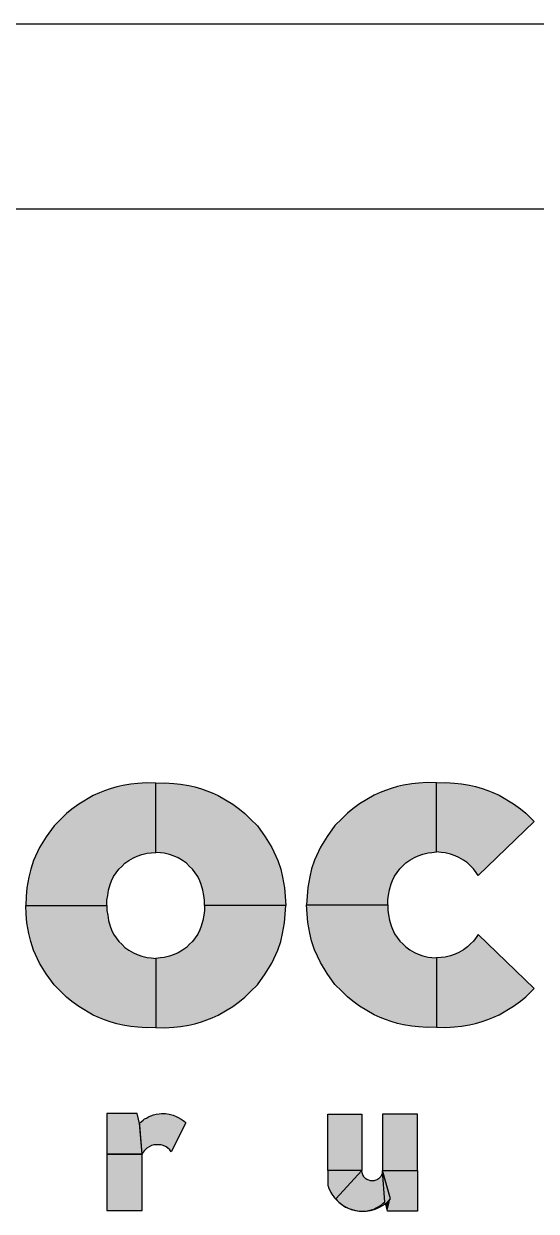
# Model space of a CAD drawing. Extents: x -1789 to 4156, y -3064 to 1391.
# Drawn here: x 3959.3 to 4010.1, y -2676.3 to -2558.9 of the extents above; entities that cross this region are included whole.
import ezdxf

# ---------------------------------------------------------------- set-up
doc = ezdxf.new("R2010")
doc.units = 0
for name, color, linetype in [('1', 1, 'CONTINUOUS'), ('15', 8, 'CONTINUOUS'), ('16', 10, 'CONTINUOUS')]:
    doc.layers.add(name, color=color, linetype=linetype)

msp = doc.modelspace()

# ---------------------------------------------------------------- linework, layer by layer
at = {"layer": '1', "linetype": 'Continuous'}
for p, q in [((3239.921, -2558.8518), (4106.3209, -2558.8518)), ((4106.3209, -2577.1829), (3239.921, -2577.1829))]:
    msp.add_line(p, q, dxfattribs=at)
at = {"layer": '15', "linetype": 'Continuous'}
for points in [[(3970.81915, -2667.77465), (3970.56325, -2666.64345), (3967.5688, -2666.64345), (3967.5688, -2670.66345), (3971.04325, -2670.66345), (3970.81795, -2667.77605)], [(3971.0488, -2670.66345), (3970.7977, -2667.58775), (3970.9658, -2667.44945), (3971.15615, -2667.2924), (3971.3037, -2667.1782), (3971.475, -2667.083), (3971.6749, -2666.9783), (3971.90335, -2666.8641), (3972.16985, -2666.7832), (3972.4411, -2666.7118), (3972.7362, -2666.65945), (3972.98115, -2666.6462), (3973.10695, -2666.64315), (3973.3626, -2666.64655), (3973.72865, -2666.70375), (3974.14205, -2666.80745), (3974.4336, -2666.93455), (3974.6927, -2667.0506), (3974.91175, -2667.1861), (3975.11925, -2667.339), (3975.2408, -2667.43925), (3975.3695, -2667.5524), (3973.9288, -2670.42345), (3973.8012, -2670.24455), (3973.55875, -2670.04445), (3973.4258, -2669.94065), (3973.3042, -2669.8834), (3973.05035, -2669.7833), (3972.90015, -2669.75075), (3972.64985, -2669.7225), (3972.4103, -2669.7225), (3972.2065, -2669.7511), (3971.9884, -2669.8155), (3971.74585, -2669.92375), (3971.53415, -2670.0618), (3971.419, -2670.1598), (3971.27325, -2670.3232), (3971.17315, -2670.4555), (3971.0488, -2670.66345)], [(3992.81845, -2672.2852), (3989.45845, -2672.2852), (3989.45845, -2666.7052), (3992.81845, -2666.7052), (3992.81845, -2672.2852)], [(3994.86405, -2672.2852), (3998.33845, -2672.2852), (3998.33845, -2666.7052), (3994.85845, -2666.7052), (3994.86405, -2672.2852)], [(3971.0488, -2670.66345), (3967.5688, -2670.66345), (3967.5688, -2676.24345), (3971.0488, -2676.24345), (3971.0488, -2670.66345)], [(3994.86405, -2672.28545), (3994.8637, -2672.3016), (3994.8635, -2672.3143), (3994.86255, -2672.33665), (3994.8616, -2672.3536), (3994.85935, -2672.3801), (3994.8564, -2672.40785), (3994.85105, -2672.447), (3994.8421, -2672.49375), (3994.8314, -2672.5412), (3994.819, -2672.5834), (3994.802, -2672.6336), (3994.78735, -2672.6712), (3994.77075, -2672.70915), (3994.7582, -2672.73575), (3994.73445, -2672.78085), (3994.714, -2672.81575), (3994.69, -2672.8531), (3994.6669, -2672.8862), (3994.6345, -2672.9288), (3994.6024, -2672.96575), (3994.5632, -2673.00695), (3994.53135, -2673.0388), (3994.4614, -2673.0962), (3994.3744, -2673.1571), (3994.2896, -2673.2022), (3994.1883, -2673.2451), (3994.0903, -2673.27445), (3994.0223, -2673.28995), (3993.92, -2673.3022), (3993.88225, -2673.30445), (3993.84725, -2673.3053), (3993.80025, -2673.30425), (3993.76255, -2673.30195), (3993.66025, -2673.28975), (3993.59225, -2673.27425), (3993.49425, -2673.24485), (3993.3929, -2673.20195), (3993.30815, -2673.15685), (3993.22115, -2673.096), (3993.15115, -2673.03855), (3993.1193, -2673.0067), (3993.08015, -2672.96555), (3993.04805, -2672.92855), (3993.01565, -2672.88595), (3992.99255, -2672.8529), (3992.96855, -2672.81555), (3992.9481, -2672.7806), (3992.9243, -2672.7355), (3992.9118, -2672.7089), (3992.8952, -2672.671), (3992.88055, -2672.6334), (3992.8635, -2672.5832), (3992.8511, -2672.54095), (3992.84045, -2672.49355), (3992.83145, -2672.44675), (3992.82615, -2672.4076), (3992.82405, -2672.3878), (3992.82405, -2672.3437), (3992.82405, -2672.3276), (3992.82405, -2672.3139), (3992.82405, -2672.302), (3992.82405, -2672.2852), (3989.45845, -2672.2852), (3989.45845, -2673.51825), (3989.45845, -2673.76955), (3989.4703, -2673.80955), (3989.5451, -2674.04355), (3989.66535, -2674.2711), (3989.7535, -2674.4541), (3989.8529, -2674.6207), (3989.9362, -2674.74155), (3990.03825, -2674.88665), (3990.1081, -2674.9726), (3990.18815, -2675.0708), (3990.39795, -2675.2791), (3990.56225, -2675.43615), (3990.7194, -2675.56565), (3990.8851, -2675.68325), (3991.06615, -2675.79515), (3991.31985, -2675.9371), (3991.5304, -2676.0291), (3991.841, -2676.1426), (3992.24925, -2676.23855), (3992.61535, -2676.29575), (3992.9254, -2676.3056), (3993.2337, -2676.293), (3993.6747, -2676.22425), (3994.0278, -2676.1212), (3994.28915, -2676.0333), (3994.63105, -2675.8672), (3994.86225, -2675.7364), (3995.0609, -2675.60295), (3995.16715, -2675.5194), (3995.1876, -2675.61035), (3995.47265, -2675.2706), (3995.64015, -2675.07095), (3994.86405, -2672.2852)], [(3994.86405, -2672.28545), (3994.8637, -2672.3016), (3994.8635, -2672.3143), (3994.86255, -2672.33665), (3994.8616, -2672.3536), (3994.85935, -2672.3801), (3994.8564, -2672.40785), (3994.85105, -2672.447), (3994.8421, -2672.49375), (3994.8314, -2672.5412), (3994.819, -2672.5834), (3994.802, -2672.6336), (3994.78735, -2672.6712), (3994.77075, -2672.70915), (3994.7582, -2672.73575), (3994.73445, -2672.78085), (3994.714, -2672.81575), (3994.69, -2672.8531), (3994.6669, -2672.8862), (3994.6345, -2672.9288), (3994.6024, -2672.96575), (3994.5632, -2673.00695), (3994.53135, -2673.0388), (3994.4614, -2673.0962), (3994.3744, -2673.1571), (3994.2896, -2673.2022), (3994.1883, -2673.2451), (3994.0903, -2673.27445), (3994.0223, -2673.28995), (3993.92, -2673.3022), (3993.88225, -2673.30445), (3993.84725, -2673.3053), (3993.80025, -2673.30425), (3993.76255, -2673.30195), (3993.66025, -2673.28975), (3993.59225, -2673.27425), (3993.49425, -2673.24485), (3993.3929, -2673.20195), (3993.30815, -2673.15685), (3993.22115, -2673.096), (3993.15115, -2673.03855), (3993.1193, -2673.0067), (3993.08015, -2672.96555), (3993.04805, -2672.92855), (3993.01565, -2672.88595), (3992.99255, -2672.8529), (3992.96855, -2672.81555), (3992.9481, -2672.7806), (3992.9243, -2672.7355), (3992.9118, -2672.7089), (3992.8952, -2672.671), (3992.88055, -2672.6334), (3992.8635, -2672.5832), (3992.8511, -2672.54095), (3992.84045, -2672.49355), (3992.83145, -2672.44675), (3992.82615, -2672.4076), (3992.8232, -2672.37985), (3992.82095, -2672.3534), (3992.82, -2672.33645), (3992.81905, -2672.3141), (3992.8188, -2672.30135), (3992.81845, -2672.2852), (3990.23455, -2675.07095), (3990.3753, -2675.23195), (3990.53225, -2675.3963), (3990.6609, -2675.5094), (3990.7825, -2675.60965), (3990.98995, -2675.76255), (3991.209, -2675.89805), (3991.4681, -2676.01415), (3991.75965, -2676.1412), (3992.17305, -2676.2449), (3992.53915, -2676.3021), (3992.7948, -2676.30555), (3992.9206, -2676.3025), (3993.16555, -2676.28925), (3993.4606, -2676.2369), (3993.73185, -2676.1655), (3993.9984, -2676.0846), (3994.2268, -2675.97035), (3994.4267, -2675.86565), (3994.59805, -2675.7705), (3994.74555, -2675.65625), (3994.93595, -2675.4992), (3995.10405, -2675.3609), (3994.86205, -2672.34515)], [(3995.64015, -2675.07095), (3994.8637, -2672.3016), (3998.33845, -2672.2852), (3998.33845, -2676.3052), (3995.34405, -2676.3052), (3995.1876, -2675.61035), (3995.64015, -2675.07095)]]:
    msp.add_lwpolyline(points, dxfattribs=at)
for points in [[(3970.81915, -2667.77465), (3970.56325, -2666.64345), (3967.5688, -2666.64345)], [(3970.81915, -2667.77465), (3967.5688, -2666.64345), (3967.5688, -2670.66345)], [(3970.9658, -2667.44945), (3971.15615, -2667.2924), (3971.0488, -2670.66345)], [(3971.0488, -2670.66345), (3971.15615, -2667.2924), (3971.17315, -2670.4555)], [(3971.15615, -2667.2924), (3971.3037, -2667.1782), (3971.17315, -2670.4555)], [(3971.17315, -2670.4555), (3971.3037, -2667.1782), (3971.27325, -2670.3232)], [(3971.3037, -2667.1782), (3971.419, -2670.1598), (3971.27325, -2670.3232)], [(3971.475, -2667.083), (3971.419, -2670.1598), (3971.3037, -2667.1782)], [(3971.475, -2667.083), (3971.53415, -2670.0618), (3971.419, -2670.1598)], [(3971.6749, -2666.9783), (3971.53415, -2670.0618), (3971.475, -2667.083)], [(3971.6749, -2666.9783), (3971.74585, -2669.92375), (3971.53415, -2670.0618)], [(3971.90335, -2666.8641), (3971.74585, -2669.92375), (3971.6749, -2666.9783)], [(3971.90335, -2666.8641), (3971.9884, -2669.8155), (3971.74585, -2669.92375)], [(3972.16985, -2666.7832), (3971.9884, -2669.8155), (3971.90335, -2666.8641)], [(3972.16985, -2666.7832), (3972.2065, -2669.7511), (3971.9884, -2669.8155)], [(3972.4411, -2666.7118), (3972.2065, -2669.7511), (3972.16985, -2666.7832)], [(3972.4411, -2666.7118), (3972.4103, -2669.7225), (3972.2065, -2669.7511)], [(3972.4103, -2669.7225), (3972.4411, -2666.7118), (3972.64985, -2669.7225)], [(3972.4411, -2666.7118), (3972.7362, -2666.65945), (3972.64985, -2669.7225)], [(3972.64985, -2669.7225), (3972.7362, -2666.65945), (3972.90015, -2669.75075)], [(3972.7362, -2666.65945), (3972.98115, -2666.6462), (3972.90015, -2669.75075)], [(3972.90015, -2669.75075), (3972.98115, -2666.6462), (3973.05035, -2669.7833)], [(3972.98115, -2666.6462), (3973.10695, -2666.64315), (3973.05035, -2669.7833)], [(3973.05035, -2669.7833), (3973.10695, -2666.64315), (3973.3042, -2669.8834)], [(3973.10695, -2666.64315), (3973.3626, -2666.64655), (3973.3042, -2669.8834)], [(3973.3042, -2669.8834), (3973.3626, -2666.64655), (3973.4258, -2669.94065)], [(3973.3626, -2666.64655), (3973.72865, -2666.70375), (3973.4258, -2669.94065)], [(3973.4258, -2669.94065), (3973.72865, -2666.70375), (3973.55875, -2670.04445)], [(3973.8012, -2670.24455), (3973.55875, -2670.04445), (3973.72865, -2666.70375)], [(3973.8012, -2670.24455), (3973.72865, -2666.70375), (3974.14205, -2666.80745)], [(3973.8012, -2670.24455), (3974.14205, -2666.80745), (3973.9288, -2670.42345)], [(3975.3695, -2667.5524), (3973.9288, -2670.42345), (3974.14205, -2666.80745)], [(3975.3695, -2667.5524), (3974.14205, -2666.80745), (3974.4336, -2666.93455)], [(3975.3695, -2667.5524), (3974.4336, -2666.93455), (3974.6927, -2667.0506)], [(3975.3695, -2667.5524), (3974.6927, -2667.0506), (3974.91175, -2667.1861)], [(3975.3695, -2667.5524), (3974.91175, -2667.1861), (3975.11925, -2667.339)], [(3975.3695, -2667.5524), (3975.11925, -2667.339), (3975.2408, -2667.43925)], [(3992.81845, -2672.2852), (3989.45845, -2672.2852), (3989.45845, -2666.7052)], [(3992.81845, -2672.2852), (3989.45845, -2666.7052), (3992.81845, -2666.7052)], [(3992.81845, -2672.2852), (3992.81845, -2666.7052), (3992.81845, -2672.2852)], [(3994.86405, -2672.2852), (3998.33845, -2666.7052), (3994.85845, -2666.7052)], [(3994.86405, -2672.2852), (3994.85845, -2666.7052), (3994.86405, -2672.2852)], [(3994.86405, -2672.2852), (3998.33845, -2672.2852), (3998.33845, -2666.7052)], [(3970.81915, -2667.77465), (3967.5688, -2670.66345), (3971.04325, -2670.66345)], [(3970.7977, -2667.58775), (3970.9658, -2667.44945), (3971.0488, -2670.66345)], [(3970.81915, -2667.77465), (3971.04325, -2670.66345), (3970.81915, -2667.77465)], [(3971.0488, -2670.66345), (3967.5688, -2670.66345), (3967.5688, -2676.24345)], [(3971.0488, -2670.66345), (3967.5688, -2676.24345), (3971.0488, -2676.24345)], [(3971.0488, -2670.66345), (3971.0488, -2676.24345), (3971.0488, -2670.66345)], [(3992.82405, -2672.3276), (3989.45845, -2672.2852), (3989.45845, -2673.76955)], [(3989.45845, -2672.2852), (3989.45845, -2673.51825), (3989.45845, -2673.76955)], [(3989.45845, -2672.2852), (3989.45845, -2673.76955), (3989.45845, -2673.76955)], [(3992.82405, -2672.3276), (3989.45845, -2673.76955), (3989.5451, -2674.04355)], [(3992.82405, -2672.3276), (3989.5451, -2674.04355), (3989.66535, -2674.2711)], [(3992.82405, -2672.3276), (3989.66535, -2674.2711), (3989.7535, -2674.4541)], [(3992.82405, -2672.3276), (3989.7535, -2674.4541), (3989.8529, -2674.6207)], [(3992.82405, -2672.3276), (3989.8529, -2674.6207), (3989.9362, -2674.74155)], [(3992.82405, -2672.3276), (3989.9362, -2674.74155), (3990.03825, -2674.88665)], [(3992.82405, -2672.3276), (3990.03825, -2674.88665), (3990.1081, -2674.9726)], [(3992.82405, -2672.3276), (3990.1081, -2674.9726), (3990.18815, -2675.0708)], [(3992.82405, -2672.3276), (3990.18815, -2675.0708), (3990.39795, -2675.2791)], [(3990.23455, -2675.07095), (3990.3753, -2675.23195), (3992.81905, -2672.3141)], [(3990.3753, -2675.23195), (3990.53225, -2675.3963), (3992.81905, -2672.3141)], [(3992.82405, -2672.3276), (3990.39795, -2675.2791), (3990.56225, -2675.43615)], [(3990.53225, -2675.3963), (3990.6609, -2675.5094), (3992.81905, -2672.3141)], [(3992.82405, -2672.3276), (3990.56225, -2675.43615), (3990.7194, -2675.56565)], [(3990.6609, -2675.5094), (3990.7825, -2675.60965), (3992.81905, -2672.3141)], [(3992.82405, -2672.3276), (3990.7194, -2675.56565), (3990.8851, -2675.68325)], [(3990.7825, -2675.60965), (3990.98995, -2675.76255), (3992.81905, -2672.3141)], [(3992.82405, -2672.3276), (3990.8851, -2675.68325), (3991.06615, -2675.79515)], [(3990.98995, -2675.76255), (3991.209, -2675.89805), (3992.81905, -2672.3141)], [(3992.82405, -2672.3276), (3991.06615, -2675.79515), (3991.31985, -2675.9371)], [(3991.209, -2675.89805), (3991.4681, -2676.01415), (3992.81905, -2672.3141)], [(3992.82405, -2672.3276), (3991.31985, -2675.9371), (3991.5304, -2676.0291)], [(3991.4681, -2676.01415), (3991.75965, -2676.1412), (3992.81905, -2672.3141)], [(3992.82405, -2672.3276), (3991.5304, -2676.0291), (3991.841, -2676.1426)], [(3991.75965, -2676.1412), (3992.17305, -2676.2449), (3992.81905, -2672.3141)], [(3992.82405, -2672.3276), (3991.841, -2676.1426), (3992.24925, -2676.23855)], [(3992.17305, -2676.2449), (3992.53915, -2676.3021), (3992.81905, -2672.3141)], [(3992.82405, -2672.3276), (3992.24925, -2676.23855), (3992.61535, -2676.29575)], [(3992.53915, -2676.3021), (3992.7948, -2676.30555), (3992.81905, -2672.3141)], [(3992.82405, -2672.3276), (3992.61535, -2676.29575), (3992.82405, -2672.3437)], [(3992.82615, -2672.4076), (3992.82405, -2672.3437), (3992.61535, -2676.29575)], [(3992.61535, -2676.29575), (3992.82405, -2672.3437), (3992.82405, -2672.3437)], [(3992.9254, -2676.3056), (3992.82615, -2672.4076), (3992.61535, -2676.29575)], [(3992.7948, -2676.30555), (3992.82095, -2672.3534), (3992.81905, -2672.3141)], [(3992.82095, -2672.3534), (3992.7948, -2676.30555), (3992.9206, -2676.3025)], [(3992.81905, -2672.3141), (3992.82, -2672.33645), (3992.82095, -2672.3534)], [(3992.8232, -2672.37985), (3992.82095, -2672.3534), (3992.9206, -2676.3025)], [(3992.82615, -2672.4076), (3992.8232, -2672.37985), (3992.9206, -2676.3025)], [(3992.9206, -2676.3025), (3992.8232, -2672.37985), (3992.8232, -2672.37985)], [(3992.82405, -2672.3437), (3992.82405, -2672.3437), (3992.82405, -2672.3437)], [(3992.82405, -2672.3437), (3992.82405, -2672.3878), (3992.82615, -2672.4076)], [(3992.83145, -2672.44675), (3992.82615, -2672.4076), (3992.9206, -2676.3025)], [(3992.83145, -2672.44675), (3992.82615, -2672.4076), (3992.9254, -2676.3056)], [(3992.84045, -2672.49355), (3992.83145, -2672.44675), (3992.9206, -2676.3025)], [(3992.84045, -2672.49355), (3992.83145, -2672.44675), (3992.9254, -2676.3056)], [(3992.8511, -2672.54095), (3992.84045, -2672.49355), (3992.9206, -2676.3025)], [(3992.8511, -2672.54095), (3992.84045, -2672.49355), (3992.9254, -2676.3056)], [(3992.8635, -2672.5832), (3992.8511, -2672.54095), (3992.9206, -2676.3025)], [(3992.8635, -2672.5832), (3992.8511, -2672.54095), (3992.9254, -2676.3056)], [(3992.8952, -2672.671), (3992.8635, -2672.5832), (3992.9206, -2676.3025)], [(3992.9206, -2676.3025), (3992.8635, -2672.5832), (3992.8635, -2672.5832)], [(3992.8952, -2672.671), (3992.8635, -2672.5832), (3992.9254, -2676.3056)], [(3992.9254, -2676.3056), (3992.8635, -2672.5832), (3992.8635, -2672.5832)], [(3992.9118, -2672.7089), (3992.8952, -2672.671), (3992.9206, -2676.3025)], [(3992.9118, -2672.7089), (3992.8952, -2672.671), (3992.9254, -2676.3056)], [(3992.9243, -2672.7355), (3992.9118, -2672.7089), (3992.9206, -2676.3025)], [(3992.9243, -2672.7355), (3992.9118, -2672.7089), (3992.9254, -2676.3056)], [(3992.9481, -2672.7806), (3992.9243, -2672.7355), (3992.9206, -2676.3025)], [(3992.9481, -2672.7806), (3992.9206, -2676.3025), (3993.16555, -2676.28925)], [(3992.9481, -2672.7806), (3992.9243, -2672.7355), (3992.9254, -2676.3056)], [(3992.96855, -2672.81555), (3992.9481, -2672.7806), (3992.9254, -2676.3056)], [(3992.96855, -2672.81555), (3992.9254, -2676.3056), (3993.2337, -2676.293)], [(3992.96855, -2672.81555), (3992.9481, -2672.7806), (3993.16555, -2676.28925)], [(3992.99255, -2672.8529), (3992.96855, -2672.81555), (3993.16555, -2676.28925)], [(3992.99255, -2672.8529), (3992.96855, -2672.81555), (3993.2337, -2676.293)], [(3993.01565, -2672.88595), (3992.99255, -2672.8529), (3993.16555, -2676.28925)], [(3993.01565, -2672.88595), (3992.99255, -2672.8529), (3993.2337, -2676.293)], [(3993.04805, -2672.92855), (3993.01565, -2672.88595), (3993.16555, -2676.28925)], [(3993.04805, -2672.92855), (3993.01565, -2672.88595), (3993.2337, -2676.293)], [(3993.08015, -2672.96555), (3993.04805, -2672.92855), (3993.16555, -2676.28925)], [(3993.08015, -2672.96555), (3993.04805, -2672.92855), (3993.2337, -2676.293)], [(3993.1193, -2673.0067), (3993.08015, -2672.96555), (3993.16555, -2676.28925)], [(3993.1193, -2673.0067), (3993.08015, -2672.96555), (3993.2337, -2676.293)], [(3993.15115, -2673.03855), (3993.1193, -2673.0067), (3993.16555, -2676.28925)], [(3993.15115, -2673.03855), (3993.1193, -2673.0067), (3993.2337, -2676.293)], [(3993.22115, -2673.096), (3993.15115, -2673.03855), (3993.16555, -2676.28925)], [(3993.16555, -2676.28925), (3993.15115, -2673.03855), (3993.15115, -2673.03855)], [(3993.22115, -2673.096), (3993.15115, -2673.03855), (3993.2337, -2676.293)], [(3993.2337, -2676.293), (3993.15115, -2673.03855), (3993.15115, -2673.03855)], [(3993.22115, -2673.096), (3993.16555, -2676.28925), (3993.4606, -2676.2369)], [(3993.30815, -2673.15685), (3993.22115, -2673.096), (3993.4606, -2676.2369)], [(3993.30815, -2673.15685), (3993.22115, -2673.096), (3993.2337, -2676.293)], [(3993.30815, -2673.15685), (3993.2337, -2676.293), (3993.6747, -2676.22425)], [(3993.3929, -2673.20195), (3993.30815, -2673.15685), (3993.4606, -2676.2369)], [(3993.3929, -2673.20195), (3993.30815, -2673.15685), (3993.6747, -2676.22425)], [(3993.49425, -2673.24485), (3993.3929, -2673.20195), (3993.4606, -2676.2369)], [(3993.49425, -2673.24485), (3993.3929, -2673.20195), (3993.6747, -2676.22425)], [(3993.49425, -2673.24485), (3993.4606, -2676.2369), (3993.73185, -2676.1655)], [(3993.59225, -2673.27425), (3993.49425, -2673.24485), (3993.73185, -2676.1655)], [(3993.59225, -2673.27425), (3993.49425, -2673.24485), (3993.6747, -2676.22425)], [(3994.2268, -2675.97035), (3994.1883, -2673.2451), (3994.0903, -2673.27445)], [(3994.1883, -2673.2451), (3994.0903, -2673.27445), (3994.28915, -2676.0333)], [(3994.2896, -2673.2022), (3994.1883, -2673.2451), (3994.2268, -2675.97035)], [(3994.2896, -2673.2022), (3994.1883, -2673.2451), (3994.28915, -2676.0333)], [(3994.4267, -2675.86565), (3994.2896, -2673.2022), (3994.2268, -2675.97035)], [(3994.63105, -2675.8672), (3994.2896, -2673.2022), (3994.28915, -2676.0333)], [(3994.3744, -2673.1571), (3994.2896, -2673.2022), (3994.4267, -2675.86565)], [(3994.63105, -2675.8672), (3994.3744, -2673.1571), (3994.2896, -2673.2022)], [(3994.4614, -2673.0962), (3994.3744, -2673.1571), (3994.4267, -2675.86565)], [(3994.63105, -2675.8672), (3994.4614, -2673.0962), (3994.3744, -2673.1571)], [(3994.59805, -2675.7705), (3994.4614, -2673.0962), (3994.4267, -2675.86565)], [(3994.59805, -2675.7705), (3994.5632, -2673.00695), (3994.4614, -2673.0962)], [(3994.63105, -2675.8672), (3994.5632, -2673.00695), (3994.4614, -2673.0962)], [(3994.59805, -2675.7705), (3994.6024, -2672.96575), (3994.5632, -2673.00695)], [(3994.63105, -2675.8672), (3994.6024, -2672.96575), (3994.5632, -2673.00695)], [(3994.74555, -2675.65625), (3994.6345, -2672.9288), (3994.59805, -2675.7705)], [(3994.59805, -2675.7705), (3994.6345, -2672.9288), (3994.6024, -2672.96575)], [(3994.63105, -2675.8672), (3994.6345, -2672.9288), (3994.6024, -2672.96575)], [(3994.86225, -2675.7364), (3994.6669, -2672.8862), (3994.63105, -2675.8672)], [(3994.63105, -2675.8672), (3994.6669, -2672.8862), (3994.6345, -2672.9288)], [(3994.74555, -2675.65625), (3994.6669, -2672.8862), (3994.6345, -2672.9288)], [(3994.74555, -2675.65625), (3994.69, -2672.8531), (3994.6669, -2672.8862)], [(3994.86225, -2675.7364), (3994.69, -2672.8531), (3994.6669, -2672.8862)], [(3994.74555, -2675.65625), (3994.714, -2672.81575), (3994.69, -2672.8531)], [(3994.86225, -2675.7364), (3994.714, -2672.81575), (3994.69, -2672.8531)], [(3994.74555, -2675.65625), (3994.73445, -2672.78085), (3994.714, -2672.81575)], [(3994.86225, -2675.7364), (3994.73445, -2672.78085), (3994.714, -2672.81575)], [(3994.74555, -2675.65625), (3994.7582, -2672.73575), (3994.73445, -2672.78085)], [(3994.86225, -2675.7364), (3994.7582, -2672.73575), (3994.73445, -2672.78085)], [(3994.93595, -2675.4992), (3994.77075, -2672.70915), (3994.74555, -2675.65625)], [(3994.74555, -2675.65625), (3994.77075, -2672.70915), (3994.7582, -2672.73575)], [(3994.86225, -2675.7364), (3994.77075, -2672.70915), (3994.7582, -2672.73575)], [(3994.93595, -2675.4992), (3994.78735, -2672.6712), (3994.77075, -2672.70915)], [(3994.86225, -2675.7364), (3994.78735, -2672.6712), (3994.77075, -2672.70915)], [(3994.93595, -2675.4992), (3994.802, -2672.6336), (3994.78735, -2672.6712)], [(3994.86225, -2675.7364), (3994.802, -2672.6336), (3994.78735, -2672.6712)], [(3994.93595, -2675.4992), (3994.8314, -2672.5412), (3994.802, -2672.6336)], [(3994.86225, -2675.7364), (3994.8314, -2672.5412), (3994.802, -2672.6336)], [(3994.93595, -2675.4992), (3994.802, -2672.6336), (3994.802, -2672.6336)], [(3994.86225, -2675.7364), (3994.802, -2672.6336), (3994.802, -2672.6336)], [(3994.93595, -2675.4992), (3994.8421, -2672.49375), (3994.8314, -2672.5412)], [(3994.86225, -2675.7364), (3994.8421, -2672.49375), (3994.8314, -2672.5412)], [(3994.93595, -2675.4992), (3994.85105, -2672.447), (3994.8421, -2672.49375)], [(3994.86225, -2675.7364), (3994.85105, -2672.447), (3994.8421, -2672.49375)], [(3994.93595, -2675.4992), (3994.8564, -2672.40785), (3994.85105, -2672.447)], [(3994.86225, -2675.7364), (3994.8564, -2672.40785), (3994.85105, -2672.447)], [(3994.93595, -2675.4992), (3994.85935, -2672.3801), (3994.8564, -2672.40785)], [(3994.86225, -2675.7364), (3994.85935, -2672.3801), (3994.8564, -2672.40785)], [(3994.93595, -2675.4992), (3994.86255, -2672.33665), (3994.85935, -2672.3801)], [(3994.86225, -2675.7364), (3994.86255, -2672.33665), (3994.85935, -2672.3801)], [(3994.8637, -2672.3016), (3994.86225, -2675.7364), (3995.0609, -2675.60295)], [(3994.8635, -2672.3143), (3994.86225, -2675.7364), (3994.8637, -2672.3016)], [(3994.8635, -2672.3143), (3994.86255, -2672.33665), (3994.86225, -2675.7364)], [(3994.93595, -2675.4992), (3994.8635, -2672.3143), (3994.86255, -2672.33665)], [(3994.93595, -2675.4992), (3994.8637, -2672.3016), (3994.8635, -2672.3143)], [(3995.64015, -2675.07095), (3994.8637, -2672.3016), (3998.33845, -2672.2852)], [(3994.93595, -2675.4992), (3994.86405, -2672.28545), (3994.8637, -2672.3016)], [(3994.8637, -2672.3016), (3995.0609, -2675.60295), (3994.86405, -2672.28545)], [(3994.93595, -2675.4992), (3995.10405, -2675.3609), (3994.86405, -2672.28545)], [(3994.93595, -2675.4992), (3994.86405, -2672.28545), (3994.86405, -2672.28545)], [(3994.93595, -2675.4992), (3994.86405, -2672.28545), (3994.86405, -2672.28545)], [(3995.64015, -2675.07095), (3994.86405, -2672.28545), (3995.0609, -2675.60295)], [(3995.0609, -2675.60295), (3994.86405, -2672.28545), (3994.86405, -2672.28545)], [(3994.86405, -2672.28545), (3995.0609, -2675.60295), (3994.86405, -2672.28545)], [(3995.64015, -2675.07095), (3998.33845, -2672.2852), (3998.33845, -2676.3052)], [(3993.66025, -2673.28975), (3993.59225, -2673.27425), (3993.73185, -2676.1655)], [(3993.66025, -2673.28975), (3993.59225, -2673.27425), (3993.6747, -2676.22425)], [(3993.80025, -2673.30425), (3993.66025, -2673.28975), (3993.73185, -2676.1655)], [(3993.80025, -2673.30425), (3993.66025, -2673.28975), (3993.6747, -2676.22425)], [(3993.80025, -2673.30425), (3993.6747, -2676.22425), (3994.0278, -2676.1212)], [(3993.80025, -2673.30425), (3993.73185, -2676.1655), (3993.9984, -2676.0846)], [(3993.84725, -2673.3053), (3993.80025, -2673.30425), (3993.9984, -2676.0846)], [(3993.84725, -2673.3053), (3993.80025, -2673.30425), (3994.0278, -2676.1212)], [(3993.88225, -2673.30445), (3993.84725, -2673.3053), (3993.9984, -2676.0846)], [(3993.88225, -2673.30445), (3993.84725, -2673.3053), (3994.0278, -2676.1212)], [(3993.92, -2673.3022), (3993.88225, -2673.30445), (3993.9984, -2676.0846)], [(3993.92, -2673.3022), (3993.88225, -2673.30445), (3994.0278, -2676.1212)], [(3993.92, -2673.3022), (3993.9984, -2676.0846), (3994.0223, -2673.28995)], [(3994.0278, -2676.1212), (3994.0223, -2673.28995), (3993.92, -2673.3022)], [(3993.9984, -2676.0846), (3993.92, -2673.3022), (3993.92, -2673.3022)], [(3994.0278, -2676.1212), (3993.92, -2673.3022), (3993.92, -2673.3022)], [(3993.9984, -2676.0846), (3994.2268, -2675.97035), (3994.0223, -2673.28995)], [(3994.2268, -2675.97035), (3994.0903, -2673.27445), (3994.0223, -2673.28995)], [(3994.0903, -2673.27445), (3994.0223, -2673.28995), (3994.0278, -2676.1212)], [(3994.28915, -2676.0333), (3994.0903, -2673.27445), (3994.0278, -2676.1212)], [(3995.16715, -2675.5194), (3995.64015, -2675.07095), (3995.0609, -2675.60295)], [(3995.47265, -2675.2706), (3995.64015, -2675.07095), (3995.16715, -2675.5194)], [(3995.1876, -2675.61035), (3995.47265, -2675.2706), (3995.16715, -2675.5194)], [(3995.64015, -2675.07095), (3995.34405, -2676.3052), (3995.1876, -2675.61035)], [(3995.64015, -2675.07095), (3995.1876, -2675.61035), (3995.64015, -2675.07095)], [(3995.64015, -2675.07095), (3998.33845, -2676.3052), (3995.34405, -2676.3052)]]:
    msp.add_solid(points, dxfattribs=at)
at = {"layer": '16', "linetype": 'Continuous'}
for points in [[(3967.575, -2646.04905), (3967.575, -2645.5316), (3967.64405, -2645.07485), (3967.7268, -2644.53725), (3967.89395, -2643.97405), (3968.02215, -2643.6403), (3968.2359, -2643.2092), (3968.48535, -2642.82205), (3968.7613, -2642.4728), (3969.0407, -2642.1934), (3969.34095, -2641.89315), (3969.74545, -2641.6221), (3970.19275, -2641.34995), (3970.57115, -2641.1801), (3971.02985, -2641.02995), (3971.5553, -2640.88815), (3971.93895, -2640.84645), (3972.4002, -2640.8077), (3972.40045, -2633.9589), (3971.5012, -2633.94205), (3970.6198, -2633.9923), (3969.94355, -2634.0707), (3969.1301, -2634.1941), (3968.5373, -2634.332), (3967.8825, -2634.52495), (3967.3311, -2634.71795), (3966.821, -2634.93165), (3966.21445, -2635.1867), (3964.7736, -2636.0512), (3964.0876, -2636.54545), (3963.56945, -2636.9599), (3963.0006, -2637.52875), (3962.3357, -2638.1936), (3961.55665, -2639.2801), (3960.90765, -2640.34205), (3960.298, -2641.62035), (3960.0227, -2642.4856), (3959.8457, -2643.27225), (3959.6458, -2644.3066), (3959.5704, -2645.17985), (3959.5294, -2646.04905), (3967.575, -2646.04905)], [(3977.2254, -2646.04905), (3977.2254, -2645.5316), (3977.15635, -2645.07485), (3977.07365, -2644.53725), (3976.90645, -2643.97405), (3976.7783, -2643.6403), (3976.5645, -2643.2092), (3976.3151, -2642.82205), (3976.0391, -2642.4728), (3975.7597, -2642.1934), (3975.45945, -2641.89315), (3975.05495, -2641.6221), (3974.60765, -2641.34995), (3974.22925, -2641.1801), (3973.77055, -2641.02995), (3973.2451, -2640.88815), (3972.86145, -2640.84645), (3972.4002, -2640.8077), (3972.39995, -2633.9589), (3973.2992, -2633.94205), (3974.1806, -2633.9923), (3974.85685, -2634.0707), (3975.6703, -2634.1941), (3976.2631, -2634.332), (3976.9179, -2634.52495), (3977.4693, -2634.71795), (3977.9794, -2634.93165), (3978.58595, -2635.1867), (3980.0268, -2636.0512), (3980.7128, -2636.54545), (3981.23095, -2636.9599), (3981.7998, -2637.52875), (3982.4647, -2638.1936), (3983.2438, -2639.2801), (3983.89275, -2640.34205), (3984.5024, -2641.62035), (3984.7777, -2642.4856), (3984.9547, -2643.27225), (3985.1546, -2644.3066), (3985.23005, -2645.17985), (3985.271, -2646.04905), (3977.2254, -2646.04905)], [(3995.39305, -2646.0111), (3995.39305, -2645.49365), (3995.4621, -2645.03695), (3995.5448, -2644.4993), (3995.71195, -2643.93615), (3995.84015, -2643.6024), (3996.0539, -2643.17125), (3996.30335, -2642.78415), (3996.57935, -2642.4349), (3996.85875, -2642.1555), (3997.159, -2641.85525), (3997.5635, -2641.5842), (3998.0108, -2641.31205), (3998.38915, -2641.14215), (3998.8479, -2640.992), (3999.3733, -2640.85025), (3999.75695, -2640.80855), (4000.2182, -2640.7698), (4000.21845, -2633.92095), (3999.3192, -2633.9041), (3998.4378, -2633.95435), (3997.76155, -2634.0328), (3996.9481, -2634.1562), (3996.35535, -2634.29405), (3995.7005, -2634.48705), (3995.1491, -2634.68005), (3994.63905, -2634.8937), (3994.03245, -2635.14875), (3992.59165, -2636.01325), (3991.9056, -2636.5075), (3991.38745, -2636.92195), (3990.8186, -2637.4908), (3990.1537, -2638.1557), (3989.37465, -2639.24215), (3988.72565, -2640.3041), (3988.11605, -2641.5824), (3987.8407, -2642.4477), (3987.6637, -2643.23435), (3987.46385, -2644.2687), (3987.3884, -2645.1419), (3987.3474, -2646.0111), (3995.39305, -2646.0111)], [(4004.3259, -2643.0834), (4004.1331, -2642.78415), (4003.8571, -2642.4349), (4003.5777, -2642.1555), (4003.27745, -2641.85525), (4002.87295, -2641.5842), (4002.42565, -2641.312), (4002.04725, -2641.14215), (4001.58855, -2640.992), (4001.0631, -2640.85025), (4000.67945, -2640.80855), (4000.2182, -2640.7698), (4000.21795, -2633.92095), (4001.1172, -2633.9041), (4001.9986, -2633.95435), (4002.67485, -2634.0328), (4003.4883, -2634.1562), (4004.0811, -2634.29405), (4004.7359, -2634.48705), (4005.28735, -2634.68005), (4005.7974, -2634.8937), (4006.40395, -2635.14875), (4007.8448, -2636.01325), (4008.5308, -2636.5075), (4009.049, -2636.92195), (4009.61785, -2637.4908), (4009.8696, -2637.74255), (4004.3259, -2643.0834)], [(3967.575, -2646.04905), (3967.575, -2646.5665), (3967.64405, -2647.0232), (3967.7268, -2647.56085), (3967.89395, -2648.124), (3968.02215, -2648.45775), (3968.2359, -2648.8889), (3968.48535, -2649.276), (3968.7613, -2649.62525), (3969.0407, -2649.90465), (3969.34095, -2650.2049), (3969.74545, -2650.47595), (3970.19275, -2650.7481), (3970.57115, -2650.918), (3971.02985, -2651.0681), (3971.5553, -2651.2099), (3971.93895, -2651.2516), (3972.4002, -2651.29035), (3972.40045, -2658.1392), (3971.5012, -2658.15605), (3970.6198, -2658.1058), (3969.94355, -2658.02735), (3969.1301, -2657.90395), (3968.5373, -2657.7661), (3967.8825, -2657.5731), (3967.3311, -2657.3801), (3966.821, -2657.16645), (3966.21445, -2656.9114), (3964.7736, -2656.04685), (3964.0876, -2655.55265), (3963.56945, -2655.1382), (3963.0006, -2654.56935), (3962.3357, -2653.90445), (3961.55665, -2652.818), (3960.90765, -2651.75605), (3960.298, -2650.47775), (3960.0227, -2649.61245), (3959.8457, -2648.8258), (3959.6458, -2647.79145), (3959.5704, -2646.91825), (3959.5294, -2646.04905), (3967.575, -2646.04905)], [(3977.2254, -2646.04905), (3977.2254, -2646.5665), (3977.15635, -2647.0232), (3977.07365, -2647.56085), (3976.90645, -2648.124), (3976.7783, -2648.45775), (3976.5645, -2648.8889), (3976.3151, -2649.276), (3976.0391, -2649.62525), (3975.7597, -2649.90465), (3975.45945, -2650.2049), (3975.05495, -2650.47595), (3974.60765, -2650.7481), (3974.22925, -2650.918), (3973.77055, -2651.0681), (3973.2451, -2651.2099), (3972.86145, -2651.2516), (3972.4002, -2651.29035), (3972.39995, -2658.1392), (3973.2992, -2658.15605), (3974.1806, -2658.1058), (3974.85685, -2658.02735), (3975.6703, -2657.90395), (3976.2631, -2657.7661), (3976.9179, -2657.5731), (3977.4693, -2657.3801), (3977.9794, -2657.16645), (3978.58595, -2656.9114), (3980.0268, -2656.04685), (3980.7128, -2655.55265), (3981.23095, -2655.1382), (3981.7998, -2654.56935), (3982.4647, -2653.90445), (3983.2438, -2652.818), (3983.89275, -2651.75605), (3984.5024, -2650.47775), (3984.7777, -2649.61245), (3984.9547, -2648.8258), (3985.1546, -2647.79145), (3985.23005, -2646.91825), (3985.271, -2646.04905), (3977.2254, -2646.04905)], [(3995.39305, -2646.0111), (3995.39305, -2646.52855), (3995.4621, -2646.9853), (3995.5448, -2647.5229), (3995.71195, -2648.0861), (3995.84015, -2648.41985), (3996.0539, -2648.85095), (3996.30335, -2649.23805), (3996.57935, -2649.58735), (3996.85875, -2649.86675), (3997.159, -2650.167), (3997.5635, -2650.43805), (3998.0108, -2650.7102), (3998.38915, -2650.88005), (3998.8479, -2651.0302), (3999.3733, -2651.172), (3999.75695, -2651.2137), (4000.2182, -2651.2524), (4000.21845, -2658.10125), (3999.3192, -2658.1181), (3998.4378, -2658.06785), (3997.76155, -2657.98945), (3996.9481, -2657.86605), (3996.35535, -2657.72815), (3995.7005, -2657.53515), (3995.1491, -2657.3422), (3994.63905, -2657.1285), (3994.03245, -2656.87345), (3992.59165, -2656.00895), (3991.9056, -2655.5147), (3991.38745, -2655.10025), (3990.8186, -2654.5314), (3990.1537, -2653.86655), (3989.37465, -2652.78005), (3988.72565, -2651.7181), (3988.11605, -2650.4398), (3987.8407, -2649.5745), (3987.6637, -2648.7879), (3987.46385, -2647.75355), (3987.3884, -2646.8803), (3987.3474, -2646.0111), (3995.39305, -2646.0111)], [(4004.3259, -2648.93885), (4004.1331, -2649.23805), (4003.8571, -2649.58735), (4003.5777, -2649.86675), (4003.27745, -2650.167), (4002.87295, -2650.43805), (4002.42565, -2650.7102), (4002.04725, -2650.88005), (4001.58855, -2651.0302), (4001.0631, -2651.172), (4000.67945, -2651.2137), (4000.2182, -2651.2524), (4000.21795, -2658.10125), (4001.1172, -2658.1181), (4001.9986, -2658.06785), (4002.67485, -2657.98945), (4003.4883, -2657.86605), (4004.0811, -2657.72815), (4004.7359, -2657.53515), (4005.28735, -2657.3422), (4005.7974, -2657.1285), (4006.40395, -2656.87345), (4007.8448, -2656.00895), (4008.5308, -2655.5147), (4009.049, -2655.10025), (4009.61785, -2654.5314), (4009.8696, -2654.27965), (4004.3259, -2648.93885)]]:
    msp.add_lwpolyline(points, dxfattribs=at)
for points in [[(3967.8825, -2634.52495), (3967.89395, -2643.97405), (3968.5373, -2634.332)], [(3967.89395, -2643.97405), (3968.02215, -2643.6403), (3968.5373, -2634.332)], [(3968.5373, -2634.332), (3968.02215, -2643.6403), (3968.2359, -2643.2092)], [(3968.48535, -2642.82205), (3968.5373, -2634.332), (3968.2359, -2643.2092)], [(3968.7613, -2642.4728), (3968.5373, -2634.332), (3968.48535, -2642.82205)], [(3968.7613, -2642.4728), (3969.1301, -2634.1941), (3968.5373, -2634.332)], [(3969.0407, -2642.1934), (3969.1301, -2634.1941), (3968.7613, -2642.4728)], [(3969.0407, -2642.1934), (3969.34095, -2641.89315), (3969.1301, -2634.1941)], [(3969.1301, -2634.1941), (3969.34095, -2641.89315), (3969.94355, -2634.0707)], [(3969.34095, -2641.89315), (3969.74545, -2641.6221), (3969.94355, -2634.0707)], [(3969.74545, -2641.6221), (3970.19275, -2641.34995), (3969.94355, -2634.0707)], [(3970.19275, -2641.34995), (3970.6198, -2633.9923), (3969.94355, -2634.0707)], [(3970.19275, -2641.34995), (3970.57115, -2641.1801), (3970.6198, -2633.9923)], [(3970.57115, -2641.1801), (3971.02985, -2641.02995), (3970.6198, -2633.9923)], [(3970.6198, -2633.9923), (3971.02985, -2641.02995), (3971.5012, -2633.94205)], [(3971.02985, -2641.02995), (3971.5553, -2640.88815), (3971.5012, -2633.94205)], [(3971.5012, -2633.94205), (3971.5553, -2640.88815), (3972.40045, -2633.9589)], [(3971.5553, -2640.88815), (3971.93895, -2640.84645), (3972.40045, -2633.9589)], [(3972.40045, -2633.9589), (3971.93895, -2640.84645), (3972.4002, -2640.8077)], [(3972.4002, -2640.8077), (3972.39995, -2633.9589), (3973.2992, -2633.94205)], [(3972.86145, -2640.84645), (3972.4002, -2640.8077), (3973.2992, -2633.94205)], [(3973.2451, -2640.88815), (3972.86145, -2640.84645), (3973.2992, -2633.94205)], [(3973.2451, -2640.88815), (3973.2992, -2633.94205), (3973.77055, -2641.02995)], [(3973.2992, -2633.94205), (3974.1806, -2633.9923), (3973.77055, -2641.02995)], [(3974.1806, -2633.9923), (3974.22925, -2641.1801), (3973.77055, -2641.02995)], [(3974.22925, -2641.1801), (3974.1806, -2633.9923), (3974.85685, -2634.0707)], [(3974.60765, -2641.34995), (3974.22925, -2641.1801), (3974.85685, -2634.0707)], [(3975.05495, -2641.6221), (3974.60765, -2641.34995), (3974.85685, -2634.0707)], [(3975.6703, -2634.1941), (3975.05495, -2641.6221), (3974.85685, -2634.0707)], [(3975.6703, -2634.1941), (3975.45945, -2641.89315), (3975.05495, -2641.6221)], [(3975.7597, -2642.1934), (3975.45945, -2641.89315), (3975.6703, -2634.1941)], [(3976.2631, -2634.332), (3975.7597, -2642.1934), (3975.6703, -2634.1941)], [(3976.0391, -2642.4728), (3975.7597, -2642.1934), (3976.2631, -2634.332)], [(3976.3151, -2642.82205), (3976.0391, -2642.4728), (3976.2631, -2634.332)], [(3976.9179, -2634.52495), (3976.3151, -2642.82205), (3976.2631, -2634.332)], [(3995.1491, -2634.68005), (3995.39305, -2645.49365), (3995.7005, -2634.48705)], [(3995.7005, -2634.48705), (3995.39305, -2645.49365), (3995.4621, -2645.03695)], [(3995.4621, -2645.03695), (3995.5448, -2644.4993), (3995.7005, -2634.48705)], [(3995.5448, -2644.4993), (3995.71195, -2643.93615), (3995.7005, -2634.48705)], [(3995.7005, -2634.48705), (3995.71195, -2643.93615), (3996.35535, -2634.29405)], [(3995.71195, -2643.93615), (3995.84015, -2643.6024), (3996.35535, -2634.29405)], [(3996.35535, -2634.29405), (3995.84015, -2643.6024), (3996.0539, -2643.17125)], [(3996.30335, -2642.78415), (3996.35535, -2634.29405), (3996.0539, -2643.17125)], [(3996.57935, -2642.4349), (3996.35535, -2634.29405), (3996.30335, -2642.78415)], [(3996.57935, -2642.4349), (3996.9481, -2634.1562), (3996.35535, -2634.29405)], [(3996.85875, -2642.1555), (3996.9481, -2634.1562), (3996.57935, -2642.4349)], [(3996.85875, -2642.1555), (3997.159, -2641.85525), (3996.9481, -2634.1562)], [(3996.9481, -2634.1562), (3997.159, -2641.85525), (3997.76155, -2634.0328)], [(3997.159, -2641.85525), (3997.5635, -2641.5842), (3997.76155, -2634.0328)], [(3997.5635, -2641.5842), (3998.0108, -2641.31205), (3997.76155, -2634.0328)], [(3998.0108, -2641.31205), (3998.4378, -2633.95435), (3997.76155, -2634.0328)], [(3998.0108, -2641.31205), (3998.38915, -2641.14215), (3998.4378, -2633.95435)], [(3998.38915, -2641.14215), (3998.8479, -2640.992), (3998.4378, -2633.95435)], [(3998.4378, -2633.95435), (3998.8479, -2640.992), (3999.3192, -2633.9041)], [(3998.8479, -2640.992), (3999.3733, -2640.85025), (3999.3192, -2633.9041)], [(3999.3192, -2633.9041), (3999.3733, -2640.85025), (4000.21845, -2633.92095)], [(3999.3733, -2640.85025), (3999.75695, -2640.80855), (4000.21845, -2633.92095)], [(4000.21845, -2633.92095), (3999.75695, -2640.80855), (4000.2182, -2640.7698)], [(4000.2182, -2640.7698), (4000.21795, -2633.92095), (4001.1172, -2633.9041)], [(4000.67945, -2640.80855), (4000.2182, -2640.7698), (4001.1172, -2633.9041)], [(4001.0631, -2640.85025), (4000.67945, -2640.80855), (4001.1172, -2633.9041)], [(4001.0631, -2640.85025), (4001.1172, -2633.9041), (4001.58855, -2640.992)], [(4001.1172, -2633.9041), (4001.9986, -2633.95435), (4001.58855, -2640.992)], [(4001.58855, -2640.992), (4001.9986, -2633.95435), (4002.04725, -2641.14215)], [(4001.9986, -2633.95435), (4002.67485, -2634.0328), (4002.04725, -2641.14215)], [(4002.04725, -2641.14215), (4002.67485, -2634.0328), (4002.42565, -2641.312)], [(4002.87295, -2641.5842), (4002.42565, -2641.312), (4002.67485, -2634.0328)], [(4002.87295, -2641.5842), (4002.67485, -2634.0328), (4003.4883, -2634.1562)], [(4002.87295, -2641.5842), (4003.4883, -2634.1562), (4003.27745, -2641.85525)], [(4003.5777, -2642.1555), (4003.27745, -2641.85525), (4003.4883, -2634.1562)], [(4003.5777, -2642.1555), (4003.4883, -2634.1562), (4004.0811, -2634.29405)], [(4003.5777, -2642.1555), (4004.0811, -2634.29405), (4003.8571, -2642.4349)], [(4004.1331, -2642.78415), (4003.8571, -2642.4349), (4004.0811, -2634.29405)], [(4004.1331, -2642.78415), (4004.0811, -2634.29405), (4004.7359, -2634.48705)], [(4004.1331, -2642.78415), (4004.7359, -2634.48705), (4004.3259, -2643.0834)], [(4009.8696, -2637.74255), (4004.3259, -2643.0834), (4004.7359, -2634.48705)], [(4009.8696, -2637.74255), (4004.7359, -2634.48705), (4005.28735, -2634.68005)], [(3967.575, -2646.04905), (3966.21445, -2635.1867), (3964.7736, -2636.0512)], [(3966.821, -2634.93165), (3966.21445, -2635.1867), (3967.575, -2646.04905)], [(3966.821, -2634.93165), (3967.575, -2646.04905), (3967.3311, -2634.71795)], [(3967.3311, -2634.71795), (3967.575, -2645.5316), (3967.8825, -2634.52495)], [(3967.3311, -2634.71795), (3967.575, -2646.04905), (3967.575, -2645.5316)], [(3967.8825, -2634.52495), (3967.575, -2645.5316), (3967.64405, -2645.07485)], [(3967.64405, -2645.07485), (3967.7268, -2644.53725), (3967.8825, -2634.52495)], [(3967.7268, -2644.53725), (3967.89395, -2643.97405), (3967.8825, -2634.52495)], [(3976.9179, -2634.52495), (3976.5645, -2643.2092), (3976.3151, -2642.82205)], [(3976.9179, -2634.52495), (3976.7783, -2643.6403), (3976.5645, -2643.2092)], [(3976.9179, -2634.52495), (3976.90645, -2643.97405), (3976.7783, -2643.6403)], [(3976.9179, -2634.52495), (3977.07365, -2644.53725), (3976.90645, -2643.97405)], [(3977.4693, -2634.71795), (3977.07365, -2644.53725), (3976.9179, -2634.52495)], [(3977.4693, -2634.71795), (3977.15635, -2645.07485), (3977.07365, -2644.53725)], [(3977.4693, -2634.71795), (3977.2254, -2645.5316), (3977.15635, -2645.07485)], [(3985.271, -2646.04905), (3977.2254, -2646.04905), (3977.4693, -2634.71795)], [(3977.4693, -2634.71795), (3977.2254, -2646.04905), (3977.2254, -2645.5316)], [(3985.271, -2646.04905), (3977.4693, -2634.71795), (3977.9794, -2634.93165)], [(3985.271, -2646.04905), (3977.9794, -2634.93165), (3978.58595, -2635.1867)], [(3985.271, -2646.04905), (3978.58595, -2635.1867), (3980.0268, -2636.0512)], [(3995.39305, -2646.0111), (3994.03245, -2635.14875), (3992.59165, -2636.01325)], [(3994.63905, -2634.8937), (3994.03245, -2635.14875), (3995.39305, -2646.0111)], [(3994.63905, -2634.8937), (3995.39305, -2646.0111), (3995.1491, -2634.68005)], [(3995.1491, -2634.68005), (3995.39305, -2646.0111), (3995.39305, -2645.49365)], [(4009.8696, -2637.74255), (4005.28735, -2634.68005), (4005.7974, -2634.8937)], [(4009.8696, -2637.74255), (4005.7974, -2634.8937), (4006.40395, -2635.14875)], [(4006.40395, -2635.14875), (4007.8448, -2636.01325), (4009.8696, -2637.74255)], [(3967.575, -2646.04905), (3964.0876, -2636.54545), (3963.56945, -2636.9599)], [(3967.575, -2646.04905), (3964.7736, -2636.0512), (3964.0876, -2636.54545)], [(3985.271, -2646.04905), (3980.0268, -2636.0512), (3980.7128, -2636.54545)], [(3985.271, -2646.04905), (3980.7128, -2636.54545), (3981.23095, -2636.9599)], [(3995.39305, -2646.0111), (3991.9056, -2636.5075), (3991.38745, -2636.92195)], [(3995.39305, -2646.0111), (3992.59165, -2636.01325), (3991.9056, -2636.5075)], [(4007.8448, -2636.01325), (4008.5308, -2636.5075), (4009.8696, -2637.74255)], [(4009.8696, -2637.74255), (4008.5308, -2636.5075), (4009.61785, -2637.4908)], [(4008.5308, -2636.5075), (4009.049, -2636.92195), (4009.61785, -2637.4908)], [(3967.575, -2646.04905), (3963.0006, -2637.52875), (3962.3357, -2638.1936)], [(3967.575, -2646.04905), (3963.56945, -2636.9599), (3963.0006, -2637.52875)], [(3985.271, -2646.04905), (3981.23095, -2636.9599), (3981.7998, -2637.52875)], [(3985.271, -2646.04905), (3981.7998, -2637.52875), (3982.4647, -2638.1936)], [(3995.39305, -2646.0111), (3990.8186, -2637.4908), (3990.1537, -2638.1557)], [(3995.39305, -2646.0111), (3991.38745, -2636.92195), (3990.8186, -2637.4908)], [(3967.575, -2646.04905), (3962.3357, -2638.1936), (3961.55665, -2639.2801)], [(3985.271, -2646.04905), (3982.4647, -2638.1936), (3983.2438, -2639.2801)], [(3995.39305, -2646.0111), (3990.1537, -2638.1557), (3989.37465, -2639.24215)], [(3967.575, -2646.04905), (3960.90765, -2640.34205), (3960.298, -2641.62035)], [(3967.575, -2646.04905), (3961.55665, -2639.2801), (3960.90765, -2640.34205)], [(3985.271, -2646.04905), (3983.2438, -2639.2801), (3983.89275, -2640.34205)], [(3985.271, -2646.04905), (3983.89275, -2640.34205), (3984.5024, -2641.62035)], [(3995.39305, -2646.0111), (3988.72565, -2640.3041), (3988.11605, -2641.5824)], [(3995.39305, -2646.0111), (3989.37465, -2639.24215), (3988.72565, -2640.3041)], [(3967.575, -2646.04905), (3960.0227, -2642.4856), (3959.8457, -2643.27225)], [(3967.575, -2646.04905), (3960.298, -2641.62035), (3960.0227, -2642.4856)], [(3985.271, -2646.04905), (3984.5024, -2641.62035), (3984.7777, -2642.4856)], [(3985.271, -2646.04905), (3984.7777, -2642.4856), (3984.9547, -2643.27225)], [(3995.39305, -2646.0111), (3987.8407, -2642.4477), (3987.6637, -2643.23435)], [(3995.39305, -2646.0111), (3988.11605, -2641.5824), (3987.8407, -2642.4477)], [(3967.575, -2646.04905), (3959.8457, -2643.27225), (3959.6458, -2644.3066)], [(3985.271, -2646.04905), (3984.9547, -2643.27225), (3985.1546, -2644.3066)], [(3995.39305, -2646.0111), (3987.6637, -2643.23435), (3987.46385, -2644.2687)], [(3967.575, -2646.04905), (3959.6458, -2644.3066), (3959.5704, -2645.17985)], [(3985.271, -2646.04905), (3985.1546, -2644.3066), (3985.23005, -2645.17985)], [(3995.39305, -2646.0111), (3987.46385, -2644.2687), (3987.3884, -2645.1419)], [(3967.575, -2646.04905), (3959.5704, -2645.17985), (3959.5294, -2646.04905)], [(3967.575, -2646.04905), (3959.5704, -2646.91825), (3959.5294, -2646.04905)], [(3967.575, -2646.04905), (3959.6458, -2647.79145), (3959.5704, -2646.91825)], [(3967.575, -2646.04905), (3959.8457, -2648.8258), (3959.6458, -2647.79145)], [(3967.575, -2646.04905), (3960.0227, -2649.61245), (3959.8457, -2648.8258)], [(3967.575, -2646.04905), (3960.298, -2650.47775), (3960.0227, -2649.61245)], [(3967.575, -2646.04905), (3960.90765, -2651.75605), (3960.298, -2650.47775)], [(3967.575, -2646.04905), (3961.55665, -2652.818), (3960.90765, -2651.75605)], [(3967.575, -2646.04905), (3962.3357, -2653.90445), (3961.55665, -2652.818)], [(3967.575, -2646.04905), (3963.0006, -2654.56935), (3962.3357, -2653.90445)], [(3967.575, -2646.04905), (3963.56945, -2655.1382), (3963.0006, -2654.56935)], [(3967.575, -2646.04905), (3964.0876, -2655.55265), (3963.56945, -2655.1382)], [(3967.575, -2646.04905), (3964.7736, -2656.04685), (3964.0876, -2655.55265)], [(3967.575, -2646.04905), (3966.21445, -2656.9114), (3964.7736, -2656.04685)], [(3966.821, -2657.16645), (3966.21445, -2656.9114), (3967.575, -2646.04905)], [(3966.821, -2657.16645), (3967.575, -2646.04905), (3967.3311, -2657.3801)], [(3967.3311, -2657.3801), (3967.575, -2646.04905), (3967.575, -2646.5665)], [(3985.271, -2646.04905), (3977.2254, -2646.04905), (3977.2254, -2646.5665)], [(3985.271, -2646.04905), (3977.2254, -2646.5665), (3977.4693, -2657.3801)], [(3985.271, -2646.04905), (3977.4693, -2657.3801), (3977.9794, -2657.16645)], [(3985.271, -2646.04905), (3977.9794, -2657.16645), (3978.58595, -2656.9114)], [(3985.271, -2646.04905), (3978.58595, -2656.9114), (3980.0268, -2656.04685)], [(3985.271, -2646.04905), (3980.0268, -2656.04685), (3980.7128, -2655.55265)], [(3985.271, -2646.04905), (3980.7128, -2655.55265), (3981.23095, -2655.1382)], [(3985.271, -2646.04905), (3981.23095, -2655.1382), (3981.7998, -2654.56935)], [(3985.271, -2646.04905), (3981.7998, -2654.56935), (3982.4647, -2653.90445)], [(3985.271, -2646.04905), (3982.4647, -2653.90445), (3983.2438, -2652.818)], [(3985.271, -2646.04905), (3983.2438, -2652.818), (3983.89275, -2651.75605)], [(3985.271, -2646.04905), (3983.89275, -2651.75605), (3984.5024, -2650.47775)], [(3985.271, -2646.04905), (3984.5024, -2650.47775), (3984.7777, -2649.61245)], [(3985.271, -2646.04905), (3984.7777, -2649.61245), (3984.9547, -2648.8258)], [(3985.271, -2646.04905), (3984.9547, -2648.8258), (3985.1546, -2647.79145)], [(3985.271, -2646.04905), (3985.1546, -2647.79145), (3985.23005, -2646.91825)], [(3995.39305, -2646.0111), (3987.3884, -2645.1419), (3987.3474, -2646.0111)], [(3995.39305, -2646.0111), (3987.3884, -2646.8803), (3987.3474, -2646.0111)], [(3995.39305, -2646.0111), (3987.46385, -2647.75355), (3987.3884, -2646.8803)], [(3995.39305, -2646.0111), (3987.6637, -2648.7879), (3987.46385, -2647.75355)], [(3995.39305, -2646.0111), (3987.8407, -2649.5745), (3987.6637, -2648.7879)], [(3995.39305, -2646.0111), (3988.11605, -2650.4398), (3987.8407, -2649.5745)], [(3995.39305, -2646.0111), (3988.72565, -2651.7181), (3988.11605, -2650.4398)], [(3995.39305, -2646.0111), (3989.37465, -2652.78005), (3988.72565, -2651.7181)], [(3995.39305, -2646.0111), (3990.1537, -2653.86655), (3989.37465, -2652.78005)], [(3995.39305, -2646.0111), (3990.8186, -2654.5314), (3990.1537, -2653.86655)], [(3995.39305, -2646.0111), (3991.38745, -2655.10025), (3990.8186, -2654.5314)], [(3995.39305, -2646.0111), (3991.9056, -2655.5147), (3991.38745, -2655.10025)], [(3995.39305, -2646.0111), (3992.59165, -2656.00895), (3991.9056, -2655.5147)], [(3995.39305, -2646.0111), (3994.03245, -2656.87345), (3992.59165, -2656.00895)], [(3994.63905, -2657.1285), (3994.03245, -2656.87345), (3995.39305, -2646.0111)], [(3994.63905, -2657.1285), (3995.39305, -2646.0111), (3995.1491, -2657.3422)], [(3995.1491, -2657.3422), (3995.39305, -2646.0111), (3995.39305, -2646.52855)], [(3967.3311, -2657.3801), (3967.575, -2646.5665), (3967.8825, -2657.5731)], [(3967.8825, -2657.5731), (3967.575, -2646.5665), (3967.64405, -2647.0232)], [(3967.64405, -2647.0232), (3967.7268, -2647.56085), (3967.8825, -2657.5731)], [(3977.15635, -2647.0232), (3977.07365, -2647.56085), (3977.4693, -2657.3801)], [(3977.2254, -2646.5665), (3977.15635, -2647.0232), (3977.4693, -2657.3801)], [(3995.1491, -2657.3422), (3995.39305, -2646.52855), (3995.7005, -2657.53515)], [(3995.7005, -2657.53515), (3995.39305, -2646.52855), (3995.4621, -2646.9853)], [(3995.4621, -2646.9853), (3995.5448, -2647.5229), (3995.7005, -2657.53515)], [(3967.7268, -2647.56085), (3967.89395, -2648.124), (3967.8825, -2657.5731)], [(3967.8825, -2657.5731), (3967.89395, -2648.124), (3968.5373, -2657.7661)], [(3967.89395, -2648.124), (3968.02215, -2648.45775), (3968.5373, -2657.7661)], [(3968.5373, -2657.7661), (3968.02215, -2648.45775), (3968.2359, -2648.8889)], [(3976.5645, -2648.8889), (3976.9179, -2657.5731), (3976.7783, -2648.45775)], [(3976.9179, -2657.5731), (3976.90645, -2648.124), (3976.7783, -2648.45775)], [(3977.07365, -2647.56085), (3976.90645, -2648.124), (3976.9179, -2657.5731)], [(3977.4693, -2657.3801), (3977.07365, -2647.56085), (3976.9179, -2657.5731)], [(3995.5448, -2647.5229), (3995.71195, -2648.0861), (3995.7005, -2657.53515)], [(3995.7005, -2657.53515), (3995.71195, -2648.0861), (3996.35535, -2657.72815)], [(3995.71195, -2648.0861), (3995.84015, -2648.41985), (3996.35535, -2657.72815)], [(3996.35535, -2657.72815), (3995.84015, -2648.41985), (3996.0539, -2648.85095)], [(3968.48535, -2649.276), (3968.5373, -2657.7661), (3968.2359, -2648.8889)], [(3968.7613, -2649.62525), (3968.5373, -2657.7661), (3968.48535, -2649.276)], [(3968.7613, -2649.62525), (3969.1301, -2657.90395), (3968.5373, -2657.7661)], [(3969.0407, -2649.90465), (3969.1301, -2657.90395), (3968.7613, -2649.62525)], [(3976.0391, -2649.62525), (3975.7597, -2649.90465), (3976.2631, -2657.7661)], [(3976.0391, -2649.62525), (3976.2631, -2657.7661), (3976.3151, -2649.276)], [(3976.3151, -2649.276), (3976.2631, -2657.7661), (3976.9179, -2657.5731)], [(3976.3151, -2649.276), (3976.9179, -2657.5731), (3976.5645, -2648.8889)], [(3996.30335, -2649.23805), (3996.35535, -2657.72815), (3996.0539, -2648.85095)], [(3996.57935, -2649.58735), (3996.35535, -2657.72815), (3996.30335, -2649.23805)], [(3996.57935, -2649.58735), (3996.9481, -2657.86605), (3996.35535, -2657.72815)], [(3996.85875, -2649.86675), (3996.9481, -2657.86605), (3996.57935, -2649.58735)], [(4003.5777, -2649.86675), (4004.0811, -2657.72815), (4003.8571, -2649.58735)], [(4004.1331, -2649.23805), (4003.8571, -2649.58735), (4004.0811, -2657.72815)], [(4004.1331, -2649.23805), (4004.0811, -2657.72815), (4004.7359, -2657.53515)], [(4004.1331, -2649.23805), (4004.7359, -2657.53515), (4004.3259, -2648.93885)], [(4009.8696, -2654.27965), (4004.3259, -2648.93885), (4004.7359, -2657.53515)], [(3969.0407, -2649.90465), (3969.34095, -2650.2049), (3969.1301, -2657.90395)], [(3969.1301, -2657.90395), (3969.34095, -2650.2049), (3969.94355, -2658.02735)], [(3969.34095, -2650.2049), (3969.74545, -2650.47595), (3969.94355, -2658.02735)], [(3969.74545, -2650.47595), (3970.19275, -2650.7481), (3969.94355, -2658.02735)], [(3970.19275, -2650.7481), (3970.6198, -2658.1058), (3969.94355, -2658.02735)], [(3970.19275, -2650.7481), (3970.57115, -2650.918), (3970.6198, -2658.1058)], [(3970.57115, -2650.918), (3971.02985, -2651.0681), (3970.6198, -2658.1058)], [(3974.22925, -2650.918), (3973.77055, -2651.0681), (3974.1806, -2658.1058)], [(3974.85685, -2658.02735), (3974.22925, -2650.918), (3974.1806, -2658.1058)], [(3974.60765, -2650.7481), (3974.22925, -2650.918), (3974.85685, -2658.02735)], [(3975.05495, -2650.47595), (3974.60765, -2650.7481), (3974.85685, -2658.02735)], [(3975.6703, -2657.90395), (3975.05495, -2650.47595), (3974.85685, -2658.02735)], [(3975.6703, -2657.90395), (3975.45945, -2650.2049), (3975.05495, -2650.47595)], [(3975.6703, -2657.90395), (3975.7597, -2649.90465), (3975.45945, -2650.2049)], [(3975.6703, -2657.90395), (3976.2631, -2657.7661), (3975.7597, -2649.90465)], [(3996.85875, -2649.86675), (3997.159, -2650.167), (3996.9481, -2657.86605)], [(3996.9481, -2657.86605), (3997.159, -2650.167), (3997.76155, -2657.98945)], [(3997.159, -2650.167), (3997.5635, -2650.43805), (3997.76155, -2657.98945)], [(3997.5635, -2650.43805), (3998.0108, -2650.7102), (3997.76155, -2657.98945)], [(3998.0108, -2650.7102), (3998.4378, -2658.06785), (3997.76155, -2657.98945)], [(3998.0108, -2650.7102), (3998.38915, -2650.88005), (3998.4378, -2658.06785)], [(3998.38915, -2650.88005), (3998.8479, -2651.0302), (3998.4378, -2658.06785)], [(4001.58855, -2651.0302), (4001.9986, -2658.06785), (4002.04725, -2650.88005)], [(4001.9986, -2658.06785), (4002.67485, -2657.98945), (4002.04725, -2650.88005)], [(4002.04725, -2650.88005), (4002.67485, -2657.98945), (4002.42565, -2650.7102)], [(4002.87295, -2650.43805), (4002.42565, -2650.7102), (4002.67485, -2657.98945)], [(4002.87295, -2650.43805), (4002.67485, -2657.98945), (4003.4883, -2657.86605)], [(4002.87295, -2650.43805), (4003.4883, -2657.86605), (4003.27745, -2650.167)], [(4003.5777, -2649.86675), (4003.27745, -2650.167), (4003.4883, -2657.86605)], [(4003.5777, -2649.86675), (4003.4883, -2657.86605), (4004.0811, -2657.72815)], [(3970.6198, -2658.1058), (3971.02985, -2651.0681), (3971.5012, -2658.15605)], [(3971.02985, -2651.0681), (3971.5553, -2651.2099), (3971.5012, -2658.15605)], [(3971.5012, -2658.15605), (3971.5553, -2651.2099), (3972.40045, -2658.1392)], [(3971.5553, -2651.2099), (3971.93895, -2651.2516), (3972.40045, -2658.1392)], [(3972.40045, -2658.1392), (3971.93895, -2651.2516), (3972.4002, -2651.29035)], [(3972.39995, -2658.1392), (3973.2992, -2658.15605), (3972.4002, -2651.29035)], [(3973.2992, -2658.15605), (3972.86145, -2651.2516), (3972.4002, -2651.29035)], [(3973.2992, -2658.15605), (3973.2451, -2651.2099), (3972.86145, -2651.2516)], [(3973.77055, -2651.0681), (3973.2451, -2651.2099), (3973.2992, -2658.15605)], [(3974.1806, -2658.1058), (3973.77055, -2651.0681), (3973.2992, -2658.15605)], [(3998.4378, -2658.06785), (3998.8479, -2651.0302), (3999.3192, -2658.1181)], [(3998.8479, -2651.0302), (3999.3733, -2651.172), (3999.3192, -2658.1181)], [(3999.3192, -2658.1181), (3999.3733, -2651.172), (4000.21845, -2658.10125)], [(3999.3733, -2651.172), (3999.75695, -2651.2137), (4000.21845, -2658.10125)], [(4000.21845, -2658.10125), (3999.75695, -2651.2137), (4000.2182, -2651.2524)], [(4000.2182, -2651.2524), (4000.21795, -2658.10125), (4001.1172, -2658.1181)], [(4000.67945, -2651.2137), (4000.2182, -2651.2524), (4001.1172, -2658.1181)], [(4001.0631, -2651.172), (4000.67945, -2651.2137), (4001.1172, -2658.1181)], [(4001.0631, -2651.172), (4001.1172, -2658.1181), (4001.58855, -2651.0302)], [(4001.1172, -2658.1181), (4001.9986, -2658.06785), (4001.58855, -2651.0302)], [(4009.8696, -2654.27965), (4004.7359, -2657.53515), (4005.28735, -2657.3422)], [(4009.8696, -2654.27965), (4005.28735, -2657.3422), (4005.7974, -2657.1285)], [(4009.8696, -2654.27965), (4005.7974, -2657.1285), (4006.40395, -2656.87345)], [(4006.40395, -2656.87345), (4007.8448, -2656.00895), (4009.8696, -2654.27965)], [(4007.8448, -2656.00895), (4008.5308, -2655.5147), (4009.8696, -2654.27965)], [(4009.8696, -2654.27965), (4008.5308, -2655.5147), (4009.61785, -2654.5314)], [(4008.5308, -2655.5147), (4009.049, -2655.10025), (4009.61785, -2654.5314)]]:
    msp.add_solid(points, dxfattribs=at)

doc.saveas('drawing.dxf')
